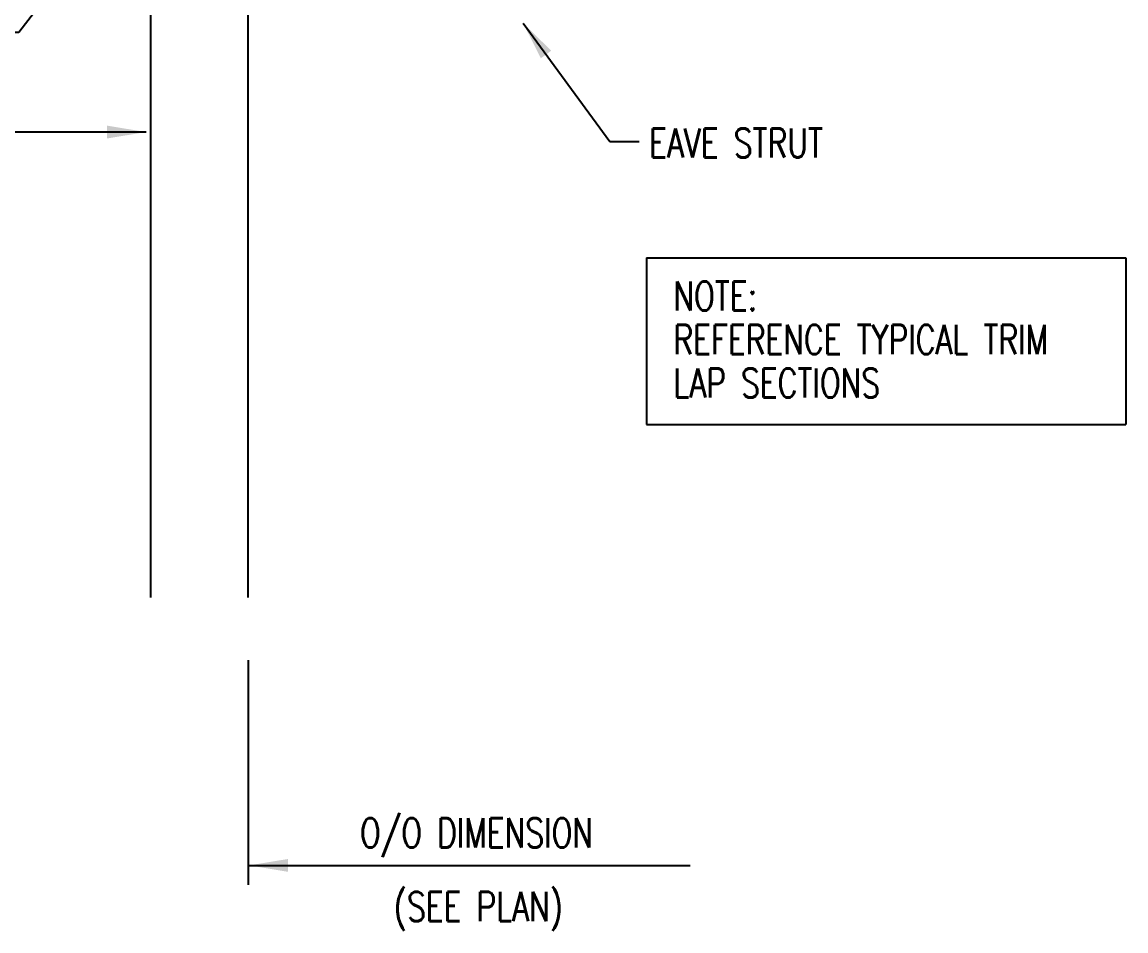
# Model space of a CAD drawing. Header units: inches. Extents: x 0.4 to 41.6, y 2 to 50.7.
# Drawn here: x 22.32 to 36.48, y 2.01 to 13.68 of the extents above; entities that cross this region are included whole.
import ezdxf

# ---------------------------------------------------------------- set-up
doc = ezdxf.new("R2010")
doc.units = ezdxf.units.IN
doc.header["$MEASUREMENT"] = 0
doc.layers.add('PANEL', color=11, linetype='Continuous')
doc.layers.add('TEXT', color=2, linetype='Continuous')
doc.styles.add('TEXT1', font='ROMANS.shx', dxfattribs={"width": 0.75, "height": 0.375})
doc.dimstyles.new('DETAIL$7', dxfattribs={"dimscale": 4, "dimtxt": 0.09375, "dimasz": 0.125, "dimexe": 0.0625, "dimexo": 0.125, "dimgap": 0.0625, "dimtad": 1, "dimdec": 4, "dimzin": 3, "dimdsep": 46, "dimlunit": 4, "dimtxsty": 'TEXT1', "dimblk": 'ARCHTICK', "dimcen": 0.0625, "dimclrd": 7, "dimclre": 7, "dimclrt": 2, "dimadec": 0, "dimazin": 0, "dimtfac": 0.59375, "dimtdec": 4, "dimtmove": 0, "dimatfit": 3, "dimfxl": 0, "dimfrac": 2, "dimtolj": 1, "dimtzin": 3, "dimarcsym": 0})

# ---------------------------------------------------------------- blocks, each defined once
blk = doc.blocks.new('_ArchTick')
at = {"color": 0, "linetype": 'ByBlock', "const_width": 0.15}
blk.add_lwpolyline([(-0.5, -0.5), (0.5, 0.5)], dxfattribs=at)
blk = doc.blocks.new('A$C30686E82')
for p, q in [((-2.715, 0.761), (3.437, 0.761)), ((-2.715, 0.761), (-2.715, -1.379)), ((3.437, 0.761), (3.437, -1.379)), ((-2.715, -1.379), (3.437, -1.379))]:
    blk.add_line(p, q)
at = {"layer": 'TEXT', "style": 'TEXT1', "width": 0.75}
for s, p in [('NOTE:', (-2.368, 0.081)), ('REFERENCE TYPICAL TRIM', (-2.368, -0.477)), ('LAP SECTIONS', (-2.368, -1.035))]:
    blk.add_text(s, height=0.375, dxfattribs=at).set_placement(p)

msp = doc.modelspace()

# ---------------------------------------------------------------- linework, layer by layer
at = {"layer": 'PANEL'}
msp.add_lwpolyline([(25.2179, 6.29128), (25.2179, 20.66367), (23.9679, 20.66367), (23.9679, 6.29128)], dxfattribs=at)
at = {"layer": 'TEXT', "color": 7}
msp.add_line((25.2179, 5.49043), (25.2179, 2.60358), dxfattribs=at)

# ---------------------------------------------------------------- block references
msp.add_blockref('A$C30686E82', (33.0447, 9.89436))

# ---------------------------------------------------------------- texts
at = {"layer": 'TEXT', "style": 'TEXT1', "width": 0.75}
msp.add_text('EAVE STRUT', height=0.375, dxfattribs=at).set_placement((30.36574, 11.94034))
at = {"layer": 'TEXT', "color": 2, "style": 'TEXT1', "width": 0.75}
for s, p in [('O/O DIMENSION', (26.6557, 3.08361)), ('(SEE PLAN)', (27.08965, 2.1372))]:
    msp.add_text(s, height=0.375, dxfattribs=at).set_placement(p)

# ---------------------------------------------------------------- leaders
msp.add_leader([(24.62478, 16.59282), (22.27593, 13.54586), (22.02817, 13.54586)], dimstyle='DETAIL$7')
at = {"layer": 'TEXT', "color": 7}
msp.add_leader([(28.74671, 13.66747), (29.85953, 12.14517), (30.23453, 12.14517)], dimstyle='DETAIL$7', dxfattribs=at)
at = {"layer": 'TEXT'}
for points in [[(23.91035, 12.26814), (22.08703, 12.26814), (20.74827, 12.26814)], [(25.23033, 2.85358), (29.88764, 2.85358), (30.88997, 2.85358)]]:
    msp.add_leader(points, dimstyle='DETAIL$7', dxfattribs=at)

doc.saveas('drawing.dxf')
